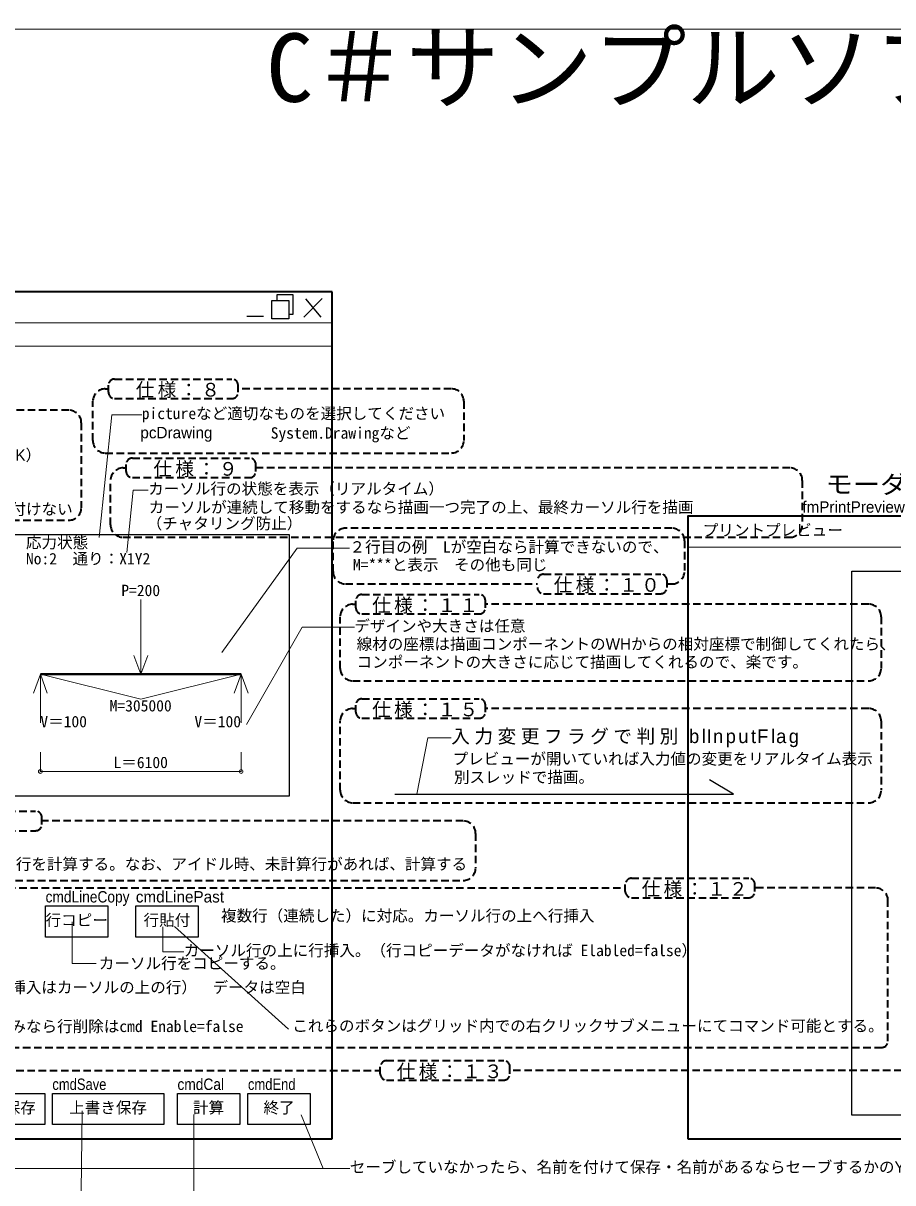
# Model space of a CAD drawing. Units: millimetres on the paper. Extents: x -205 to 205, y -143 to 144.
# Drawn here: x -51.5 to 88.2, y -42.3 to 143.9 of the extents above; entities that cross this region are included whole.
import ezdxf
from ezdxf.enums import TextEntityAlignment as Align

# ---------------------------------------------------------------- set-up
doc = ezdxf.new("R2010")
doc.units = ezdxf.units.MM
doc.header["$PDMODE"] = 32
doc.header["$PDSIZE"] = 0.6
doc.linetypes.add('DASHED1', pattern=[1.8, 1.2, -0.6])
for name, color, linetype, lineweight in [('E-0', 4, 'Continuous', 13), ('E-1', 7, 'Continuous', 25), ('E-2', 3, 'Continuous', 35), ('E-3', 2, 'Continuous', 40), ('E-6', 134, 'DASHED1', 35), ('E-F', 4, 'Continuous', 13), ('F-0', 4, 'Continuous', 13)]:
    doc.layers.add(name, color=color, linetype=linetype, lineweight=lineweight)
doc.layers.add('E-8', color=7, linetype='Continuous')
doc.styles.add('HGｺﾞｼｯｸM', font='')
doc.styles.add('ＭＳ ゴシック', font='')
doc.styles.get('HGｺﾞｼｯｸM').set_extended_font_data('HGｺﾞｼｯｸM')
doc.styles.get('ＭＳ ゴシック').set_extended_font_data('MS Gothic')

msp = doc.modelspace()

# ---------------------------------------------------------------- linework, layer by layer
at = {"layer": 'E-0'}
for p, q in [((-1.917, 95.793), (-146.869, 95.793)), ((-1.917, 92.043), (-146.869, 92.043)), ((173.429, 59.763), (55.242, 59.763)), ((-19.639, 42.838), (-7.523, 59.595)), ((-7.523, 59.595), (0.884, 59.595)), ((-32.658, 39.35), (-32.658, 51.36)), ((-32.658, 39.35), (-33.774, 42.352)), ((-32.658, 39.35), (-31.543, 42.352)), ((-48.786, 39.35), (-49.901, 36.347)), ((-48.786, 39.35), (-47.671, 36.347)), ((-48.786, 39.35), (-48.786, 31.543)), ((-32.658, 35.339), (-48.786, 39.35)), ((-16.531, 39.35), (-32.658, 35.339)), ((-16.531, 39.35), (-17.646, 36.347)), ((-16.531, 39.35), (-15.415, 36.347)), ((-16.531, 39.35), (-16.531, 31.543)), ((11.679, 20.125), (13.455, 29.141)), ((13.455, 29.141), (17.229, 29.141)), ((-8.921, -17.666), (-27.212, -1.17)), ((-6.88, -31.424), (-3.363, -40.002))]:
    msp.add_line(p, q, dxfattribs=at)
for points in [[(-39.35, 61.311), (-37.291, 81.041), (-32.487, 81.041)], [(-34.889, 58.909), (-33.859, 68.946), (-31.457, 68.946)], [(-15.673, 31.286), (-6.751, 46.899), (1.656, 46.899)], [(-43.682, -0.412), (-43.682, -7.104), (-39.822, -7.104)], [(-29.098, -1.184), (-29.098, -5.216), (-25.753, -5.216)], [(-98.542, -30.566), (-98.542, -40.002), (0.927, -40.002)], [(-42.095, -30.738), (-42.266, -48.066), (-38.835, -48.066)], [(-24.123, -31.347), (-24.123, -45.072), (-18.461, -45.072)]]:
    msp.add_lwpolyline(points, dxfattribs=at)
at = {"layer": 'E-1'}
for p, q in [((-10.74, 99.391), (-10.74, 100.335)), ((-3.534, 99.734), (-6.451, 96.732)), ((-6.193, 99.648), (-3.706, 96.732)), ((-15.63, 96.903), (-12.928, 96.903)), ((81.565, -31.432), (81.565, 55.898)), ((-70.962, -27.958), (-48.069, -27.958)), ((-48.069, -27.958), (-48.069, -32.958)), ((-46.856, -27.958), (-28.939, -27.958)), ((-28.939, -27.958), (-28.939, -32.958)), ((-48.069, -32.958), (-70.962, -32.958))]:
    msp.add_line(p, q, dxfattribs=at)
for points in [[(-11.598, 99.391), (-8.853, 99.391), (-8.853, 96.474), (-11.598, 96.474)], [(-54.276, 61.825), (-8.81, 61.825), (-8.81, 19.79), (-54.276, 19.79)], [(-47.947, 2.153), (-37.947, 2.153), (-37.947, -2.847), (-47.947, -2.847)], [(-33.449, 2.153), (-23.449, 2.153), (-23.449, -2.847), (-33.449, -2.847)], [(-26.758, -27.958), (-16.758, -27.958), (-16.758, -32.958), (-26.758, -32.958)], [(-15.434, -27.958), (-5.434, -27.958), (-5.434, -32.958), (-15.434, -32.958)]]:
    msp.add_lwpolyline(points, close=True, dxfattribs=at)
for points in [[(-10.74, 100.335), (-8.209, 100.335), (-8.209, 97.118), (-8.853, 97.118)], [(81.565, 55.898), (150.068, 55.898), (150.068, -31.432), (81.565, -31.432)], [(8.136, 20.125), (62.591, 20.125), (58.726, 22.426)], [(-28.939, -32.958), (-46.856, -32.958), (-46.856, -27.958)]]:
    msp.add_lwpolyline(points, dxfattribs=at)
at = {"layer": 'E-2'}
for p, q in [((-1.917, 100.793), (-146.869, 100.793)), ((-1.917, -35.237), (-1.917, 100.793)), ((-146.869, -35.237), (-1.917, -35.237)), ((55.242, -35.237), (173.429, -35.237))]:
    msp.add_line(p, q, dxfattribs=at)
msp.add_lwpolyline([(173.429, 64.763), (55.242, 64.763), (55.242, -35.237)], dxfattribs=at)
at = {"layer": 'E-3'}
msp.add_line((-48.786, 39.35), (-16.531, 39.35), dxfattribs=at)
at = {"layer": 'E-6'}
for p, q in [((-37.848, 84.654), (-37.848, 85.779)), ((-36.848, 86.779), (-18.014, 86.779)), ((-17.014, 84.654), (-17.014, 85.779)), ((-38.348, 85.217), (-37.848, 85.217)), ((17.247, 85.217), (-17.014, 85.217)), ((-40.348, 76.892), (-40.348, 83.217)), ((-36.848, 83.654), (-18.014, 83.654)), ((19.247, 83.217), (19.247, 76.892)), ((-44.21, 81.766), (-103.996, 81.766)), ((-42.21, 79.766), (-42.21, 66.101)), ((-38.348, 74.892), (17.247, 74.892)), ((-35.007, 71.944), (-35.007, 73.069)), ((-34.007, 74.069), (-15.173, 74.069)), ((-14.173, 71.944), (-14.173, 73.069)), ((-35.507, 72.506), (-35.007, 72.506)), ((-34.007, 70.944), (-15.173, 70.944)), ((71.622, 72.506), (-14.173, 72.506)), ((-37.507, 63.359), (-37.507, 70.506)), ((73.622, 70.506), (73.622, 63.359)), ((-125.33, 64.101), (-44.21, 64.101)), ((52.683, 62.81), (0.241, 62.81)), ((-35.507, 61.359), (71.622, 61.359)), ((-1.759, 55.864), (-1.759, 60.81)), ((54.683, 60.81), (54.683, 55.864)), ((32.055, 55.426), (50.889, 55.426)), ((51.889, 53.301), (51.889, 54.426)), ((0.241, 53.864), (31.055, 53.864)), ((2.883, 52.17), (21.717, 52.17)), ((32.055, 52.301), (50.889, 52.301)), ((51.889, 53.864), (52.683, 53.864)), ((1.383, 50.608), (1.883, 50.608)), ((1.883, 50.045), (1.883, 51.17)), ((22.717, 50.045), (22.717, 51.17)), ((84.294, 50.608), (22.717, 50.608)), ((-0.617, 40.308), (-0.617, 48.608)), ((2.883, 49.045), (21.717, 49.045)), ((86.294, 48.608), (86.294, 40.308)), ((1.383, 38.308), (84.294, 38.308)), ((-68.377, 17.364), (-49.543, 17.364)), ((-48.543, 15.239), (-48.543, 16.364)), ((19.137, 15.801), (-48.543, 15.801)), ((-68.377, 14.239), (-49.543, 14.239)), ((21.137, 13.801), (21.137, 8.233)), ((-140.983, 6.233), (19.137, 6.233)), ((45.184, 4.472), (45.184, 5.597)), ((46.184, 6.597), (65.018, 6.597)), ((66.018, 4.472), (66.018, 5.597)), ((-91.784, 5.035), (45.184, 5.035)), ((85.383, 5.035), (66.018, 5.035)), ((46.184, 3.472), (65.018, 3.472)), ((87.383, -19.581), (87.383, 3.035)), ((-64.19, -20.581), (86.383, -20.581)), ((5.826, -24.825), (5.826, -23.7)), ((6.826, -22.7), (25.66, -22.7)), ((26.66, -24.825), (26.66, -23.7)), ((-112.062, -24.263), (5.826, -24.263)), ((6.826, -25.825), (25.66, -25.825)), ((147.174, -24.263), (26.66, -24.263))]:
    msp.add_line(p, q, dxfattribs=at)
at = {"layer": 'E-6', "color": 5}
for p, q in [((2.883, 35.422), (21.717, 35.422)), ((1.383, 33.859), (1.883, 33.859)), ((1.883, 33.297), (1.883, 34.422)), ((22.717, 33.297), (22.717, 34.422)), ((84.294, 33.859), (22.717, 33.859)), ((-0.617, 20.718), (-0.617, 31.859)), ((2.883, 32.297), (21.717, 32.297)), ((86.294, 31.859), (86.294, 20.718)), ((1.383, 18.718), (84.294, 18.718))]:
    msp.add_line(p, q, dxfattribs=at)
at = {"layer": 'E-6'}
for centre, radius, start, end in [((-36.848, 85.779), 1, 90, 180), ((-18.014, 85.779), 1, 0, 90), ((-38.348, 83.217), 2, 90, 180), ((-36.848, 84.654), 1, 180, 270), ((-18.014, 84.654), 1, 270, 0), ((17.247, 83.217), 2, 0, 90), ((-44.21, 79.766), 2, 0, 90), ((-38.348, 76.892), 2, 180, 270), ((17.247, 76.892), 2, 270, 0), ((-34.007, 73.069), 1, 90, 180), ((-15.173, 73.069), 1, 0, 90), ((-35.507, 70.506), 2, 90, 180), ((-34.007, 71.944), 1, 180, 270), ((-15.173, 71.944), 1, 270, 0), ((71.622, 70.506), 2, 0, 90), ((-44.21, 66.101), 2, 270, 0), ((-35.507, 63.359), 2, 180, 270), ((71.622, 63.359), 2, 270, 0), ((0.241, 60.81), 2, 90, 180), ((52.683, 60.81), 2, 0, 90), ((0.241, 55.864), 2, 180, 270), ((32.055, 54.426), 1, 90, 180), ((50.889, 54.426), 1, 0, 90), ((52.683, 55.864), 2, 270, 0), ((2.883, 51.17), 1, 90, 180), ((21.717, 51.17), 1, 0, 90), ((32.055, 53.301), 1, 180, 270), ((50.889, 53.301), 1, 270, 0), ((1.383, 48.608), 2, 90, 180), ((84.294, 48.608), 2, 0, 90), ((2.883, 50.045), 1, 180, 270), ((21.717, 50.045), 1, 270, 0), ((1.383, 40.308), 2, 180, 270), ((84.294, 40.308), 2, 270, 0), ((-49.543, 16.364), 1, 0, 90), ((-49.543, 15.239), 1, 270, 0), ((19.137, 13.801), 2, 0, 90), ((19.137, 8.233), 2, 270, 0), ((46.184, 5.597), 1, 90, 180), ((65.018, 5.597), 1, 0, 90), ((46.184, 4.472), 1, 180, 270), ((65.018, 4.472), 1, 270, 0), ((85.383, 3.035), 2, 0, 90), ((86.383, -19.581), 1, 270, 0), ((6.826, -23.7), 1, 90, 180), ((25.66, -23.7), 1, 0, 90), ((6.826, -24.825), 1, 180, 270), ((25.66, -24.825), 1, 270, 0)]:
    msp.add_arc(centre, radius, start, end, dxfattribs=at)
at = {"layer": 'E-6', "color": 5}
for centre, radius, start, end in [((2.883, 34.422), 1, 90, 180), ((21.717, 34.422), 1, 0, 90), ((1.383, 31.859), 2, 90, 180), ((84.294, 31.859), 2, 0, 90), ((2.883, 33.297), 1, 180, 270), ((21.717, 33.297), 1, 270, 0), ((1.383, 20.718), 2, 180, 270), ((84.294, 20.718), 2, 270, 0)]:
    msp.add_arc(centre, radius, start, end, dxfattribs=at)
at = {"layer": 'E-F'}
for p, q in [((-48.786, 23.736), (-48.786, 26.825)), ((-16.531, 23.736), (-16.531, 26.825)), ((-48.786, 23.736), (-16.531, 23.736))]:
    msp.add_line(p, q, dxfattribs=at)
at = {"layer": 'E-F', "color": 7}
for p in [(-48.786, 23.736), (-16.531, 23.736)]:
    msp.add_point(p, dxfattribs=at)
at = {"layer": 'F-0'}
msp.add_line((205, 143), (-205, 143), dxfattribs=at)

# ---------------------------------------------------------------- texts
at = {"layer": 'E-0', "color": 7}
for s, height, style, p in [('C＃サンプルソフト開発仕様書V1', 11, 'ＭＳ ゴシック', (-12.5, 128)), ('pictureなど適切なものを選択してください', 1.833, 'ＭＳ ゴシック', (-32.487, 79.791)), ('pcDrawing', 1.833, 'HGｺﾞｼｯｸM', (-32.717, 76.709)), ('System.Drawingなど', 1.833, 'ＭＳ ゴシック', (-11.781, 76.648)), ('数字以外を受け付けない。半角数字（マイナスOK）', 1.833, 'HGｺﾞｼｯｸM', (-107.206, 73.096)), ('カーソル行の状態を表示（リアルタイム）', 1.833, 'ＭＳ ゴシック', (-31.457, 67.696)), ('入力不可\u3000キーを受け付けない', 1.833, 'HGｺﾞｼｯｸM', (-78.597, 64.427)), ('カーソルが連続して移動をするなら描画一つ完了の上、最終カーソル行を描画', 1.833, 'ＭＳ ゴシック', (-31.364, 64.727)), ('（チャタリング防止）', 1.833, 'ＭＳ ゴシック', (-31.71, 62.128)), ('応力状態', 1.833, 'ＭＳ ゴシック', (-51.102, 59.059)), ('２行目の例\u3000Lが空白なら計算できないので、', 1.833, 'ＭＳ ゴシック', (0.884, 58.345)), ('No:2\u3000通り：X1Y2', 1.833, 'ＭＳ ゴシック', (-51.102, 56.458)), ('M=***と表示\u3000その他も同じ', 1.833, 'ＭＳ ゴシック', (1.439, 55.49)), ('P=200', 1.833, 'ＭＳ ゴシック', (-35.783, 51.36)), ('デザインや大きさは任意', 1.833, 'HGｺﾞｼｯｸM', (1.656, 45.649)), ('線材の座標は描画コンポーネントのWHからの相対座標で制御してくれたら、', 1.833, 'HGｺﾞｼｯｸM', (2.025, 42.76)), ('コンポーネントの大きさに応じて描画してくれるので、楽です。', 1.833, 'HGｺﾞｼｯｸM', (2.025, 39.867)), ('M=305000', 1.833, 'ＭＳ ゴシック', (-37.658, 32.839)), ('V＝100', 1.833, 'ＭＳ ゴシック', (-48.786, 30.293)), ('V＝100', 1.833, 'ＭＳ ゴシック', (-24.031, 30.293)), ('プレビューが開いていれば入力値の変更をリアルタイム表示', 1.833, 'ＭＳ ゴシック', (17.438, 24.32)), ('別スレッドで描画。', 1.833, 'ＭＳ ゴシック', (17.663, 21.367)), ('連続して行を移動する場合は、計算を終了するまで、次の計算を待ち、最後の行を計算する。なお、アイドル時、未計算行があれば、計算する', 1.833, 'ＭＳ ゴシック', (-140.235, 7.41)), ('複数行（連続した）に対応。カーソル行の上へ行挿入', 1.833, 'ＭＳ ゴシック', (-19.764, -0.89)), ('カーソル行の上に行挿入。（行コピーデータがなければ Elabled=false）', 1.833, 'ＭＳ ゴシック', (-25.753, -6.466)), ('カーソル行を挿入削除ボタン（挿入はカーソルの上の行）\u3000データは空白', 1.833, 'HGｺﾞｼｯｸM', (-88.634, -12.388)), ('No1のみなら行削除はcmd Enable=false', 1.833, 'ＭＳ ゴシック', (-59.838, -18.653)), ('これらのボタンはグリッド内での右クリックサブメニューにてコマンド可能とする。', 1.833, 'ＭＳ ゴシック', (-8.311, -18.572)), ('セーブしていなかったら、名前を付けて保存・名前があるならセーブするかのYes No Cancelダイアログ(よくあるパターンにて)', 1.833, 'HGｺﾞｼｯｸM', (0.927, -41.252))]:
    msp.add_text(s, height=height, dxfattribs=dict(at, style=style)).set_placement(p, align=Align.BOTTOM_LEFT)
at = {"layer": 'E-0', "color": 7, "style": 'HGｺﾞｼｯｸM', "width": 1.1}
msp.add_text('モーダレス\u3000ウインドウ', height=2.933, dxfattribs=at).set_placement((77.325, 67.54), align=Align.BOTTOM_LEFT)
at = {"layer": 'E-1'}
for s, style, p in [('fmPrintPreview', 'HGｺﾞｼｯｸM', (73.622, 64.763)), ('プリントプレビュー', 'HGｺﾞｼｯｸM', (57.631, 61.045)), ('cmdLinePast', 'HGｺﾞｼｯｸM', (-33.449, 2.153)), ('カーソル行をコピーする。', 'ＭＳ ゴシック', (-39.393, -8.525))]:
    msp.add_text(s, height=1.833, dxfattribs=dict(at, style=style)).set_placement(p, align=Align.BOTTOM_LEFT)
at = {"layer": 'E-1', "style": 'HGｺﾞｼｯｸM'}
for s, width, p in [('cmdLineCopy', 0.9, (-47.947, 2.153)), ('cmdSave', 0.85, (-46.856, -27.958)), ('cmdCal', 0.9, (-26.758, -27.958)), ('cmdEnd', 0.85, (-15.434, -27.958))]:
    msp.add_text(s, height=1.833, dxfattribs=dict(at, width=width)).set_placement(p, align=Align.BOTTOM_LEFT)
at = {"layer": 'E-1', "insert": (17.229, 27.641), "char_height": 2.199, "attachment_point": 7, "style": 'HGｺﾞｼｯｸM'}
msp.add_mtext('\\T1.24;入力変更フラグで判別\\~blInputFlag', dxfattribs=at)
at = {"layer": 'E-6', "color": 7, "char_height": 2.199, "attachment_point": 7, "style": 'ＭＳ ゴシック'}
for s, insert in [('\\T1.17;仕様：８', (-33.459, 83.717)), ('\\T1.17;仕様：９', (-30.618, 71.006)), ('\\T1.17;仕様：１０', (33.694, 52.364)), ('\\T1.17;仕様：１１', (4.522, 49.108)), ('\\T1.17;仕様：１５', (4.522, 32.359)), ('\\T1.17;仕様：１２', (47.823, 3.535)), ('\\T1.17;仕様：１３', (8.465, -25.763))]:
    msp.add_mtext(s, dxfattribs=dict(at, insert=insert))
at = {"layer": 'E-8', "style": 'HGｺﾞｼｯｸM'}
for s, p in [('行コピー', (-47.947, -1.597)), ('行貼付', (-32.199, -1.597)), ('名前を付けて保存', (-69.516, -31.708)), ('上書き保存', (-44.148, -31.708)), ('計算', (-24.258, -31.708)), ('終了', (-12.934, -31.708))]:
    msp.add_text(s, height=1.833, dxfattribs=at).set_placement(p, align=Align.BOTTOM_LEFT)
at = {"layer": 'E-F', "color": 7, "style": 'ＭＳ ゴシック'}
msp.add_text('L＝6100', height=1.833, dxfattribs=at).set_placement((-37.033, 23.736), align=Align.BOTTOM_LEFT)

doc.saveas('drawing.dxf')
